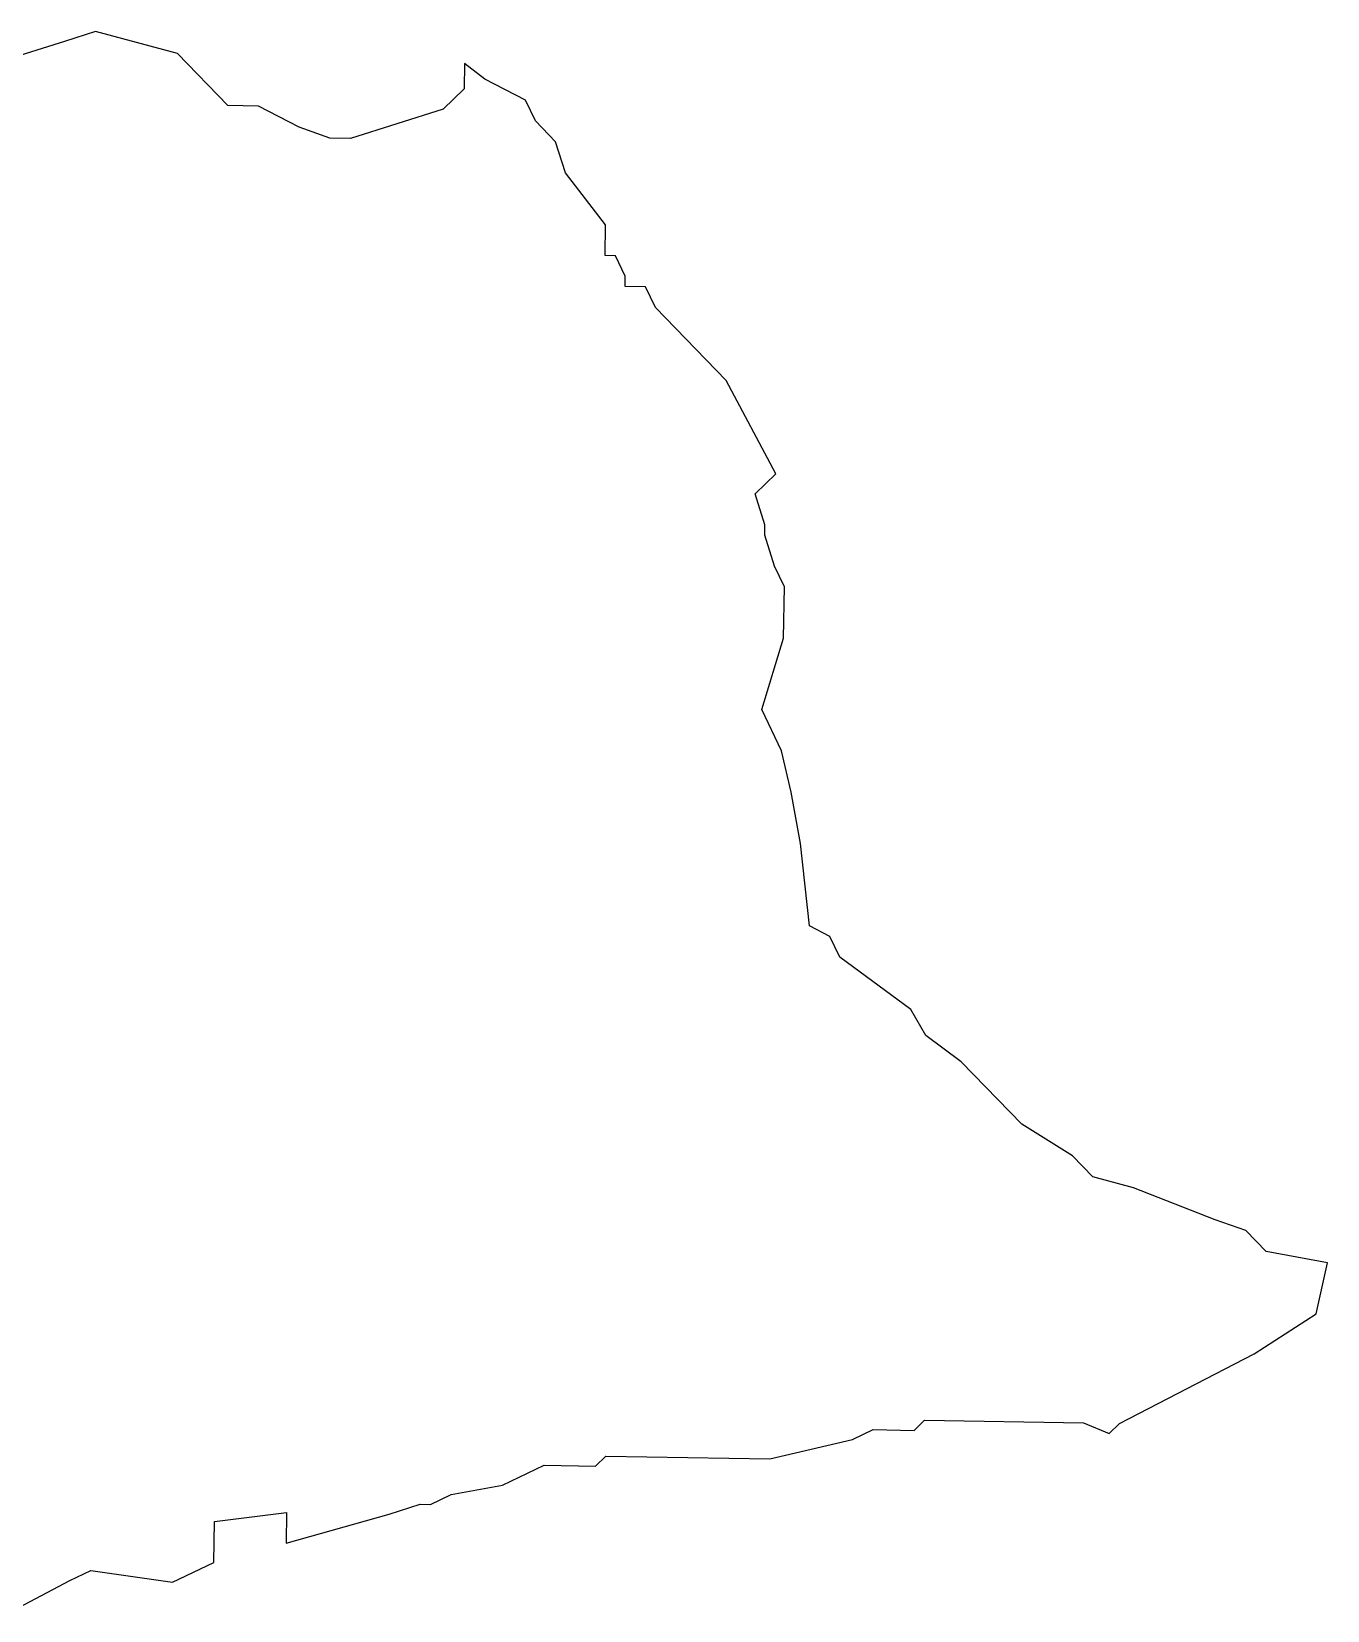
# Model space of a CAD drawing. Header units: metres. Extents: x 308956 to 313690, y 1921254 to 1924941.
# Drawn here: x 311812 to 313690, y 1922652 to 1924941 of the extents above; entities that cross this region are included whole.
import ezdxf

# ---------------------------------------------------------------- set-up
doc = ezdxf.new("R2010")
doc.units = ezdxf.units.M
doc.layers.add('VILLAGE BOUNDRY', color=10, linetype='Continuous')

msp = doc.modelspace()

# ---------------------------------------------------------------- linework, layer by layer
at = {"layer": 'VILLAGE BOUNDRY'}
msp.add_lwpolyline([(311785.5, 1922652.4), (311868, 1922695.6), (311898, 1922710), (312016.7, 1922693.1), (312076.7, 1922721.9), (312077.6, 1922781.4), (312182, 1922794.5), (312181.3, 1922749.9), (312330.7, 1922792.1), (312375.6, 1922806.2), (312390.4, 1922806), (312420.4, 1922820.4), (312495, 1922834), (312555, 1922862.8), (312629.4, 1922861.5), (312644.5, 1922876.1), (312882.4, 1922872.2), (313001.9, 1922900), (313031.9, 1922914.4), (313091.3, 1922913.4), (313106.4, 1922928), (313337, 1922924.2), (313373.9, 1922908.7), (313389, 1922923.4), (313584, 1923024.3), (313674.2, 1923082.3), (313690.4, 1923156.4), (313601.4, 1923172.7), (313572.1, 1923203), (313527.8, 1923218.6), (313409.5, 1923265.1), (313350.3, 1923281), (313321.1, 1923311.2), (313247.4, 1923357.1), (313159.7, 1923447.8), (313108.2, 1923485.8), (313086.6, 1923523.3), (312983.7, 1923599.4), (312969.3, 1923629.4), (312939.8, 1923644.8), (312926.9, 1923764), (312913.2, 1923838.6), (312899.4, 1923898.4), (312870.6, 1923958.3), (312902.1, 1924061.9), (312903.3, 1924136.3), (312888.9, 1924166.3), (312874.8, 1924211.1), (312875, 1924226), (312860.9, 1924270.9), (312891.1, 1924300.1), (312819, 1924435.2), (312716.6, 1924541), (312702.2, 1924571), (312672.5, 1924571.5), (312672.7, 1924586.4), (312658.4, 1924616.3), (312643.5, 1924616.6), (312644.2, 1924661.2), (312586, 1924736.5), (312571.8, 1924781.4), (312542.6, 1924811.6), (312528.2, 1924841.6), (312469.2, 1924872.3), (312439.8, 1924895.1), (312439.2, 1924858), (312409, 1924828.7), (312274.4, 1924786.3), (312244.7, 1924786.8), (312200.3, 1924802.4), (312141.3, 1924833.1), (312096.7, 1924833.9), (312023.6, 1924909.4), (311905.1, 1924941.2), (311860.2, 1924927), (311770.5, 1924898.8)], dxfattribs=at)

doc.saveas('drawing.dxf')
